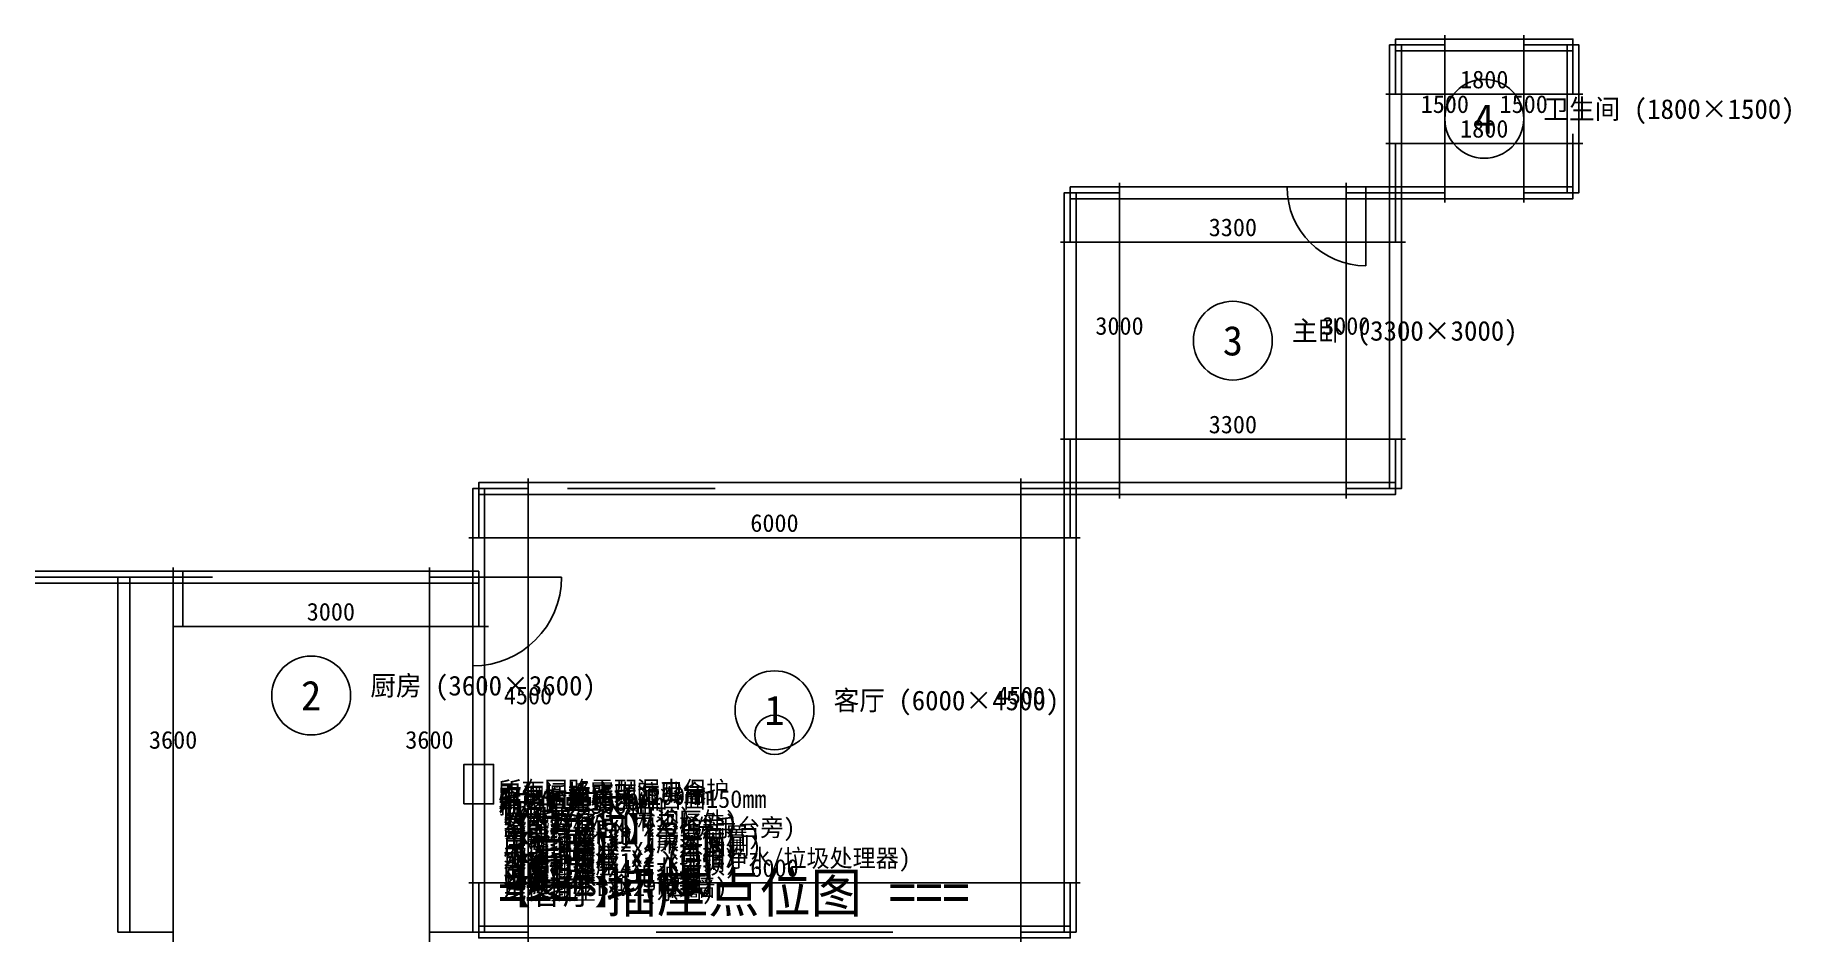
# Model space of a CAD drawing. Header units: metres. Extents: x -4500 to 13310, y -100 to 9100.
import ezdxf
from ezdxf.enums import TextEntityAlignment as Align

# ---------------------------------------------------------------- set-up
doc = ezdxf.new("R2010")
doc.units = ezdxf.units.M
for name, color, linetype in [('原始结构-墙体', 7, 'Continuous'), ('原始结构-墙填充', 7, 'Continuous'), ('原始结构-尺寸标注', 7, 'Continuous'), ('原始结构-房间标号', 7, 'Continuous'), ('原始结构-柱', 7, 'Continuous'), ('原始结构-梁', 7, 'Continuous'), ('原始结构-窗', 7, 'Continuous'), ('原始结构-门', 7, 'Continuous'), ('施工-插座定位', 7, 'Continuous'), ('施工-施工说明', 7, 'Continuous')]:
    doc.layers.add(name, color=color, linetype=linetype)

msp = doc.modelspace()

# ---------------------------------------------------------------- linework, layer by layer
at = {"layer": '原始结构-墙体'}
for p, q in [((9240, 9000), (9240, 7500)), ((9360, 9000), (9240, 9000)), ((11100, 9060), (9300, 9060)), ((9300, 8940), (9300, 9060)), ((11100, 8940), (9300, 8940)), ((9360, 9000), (9360, 7500)), ((11040, 7500), (11040, 9000)), ((11040, 9000), (11160, 9000)), ((11100, 8940), (11100, 9060)), ((11160, 7500), (11160, 9000)), ((5940, 7500), (5940, 4500)), ((6060, 7500), (5940, 7500)), ((9300, 7560), (6000, 7560)), ((6000, 7440), (6000, 7560)), ((6060, 7500), (6060, 4500)), ((9240, 4500), (9240, 7500)), ((9240, 7500), (9360, 7500)), ((9360, 7500), (9240, 7500)), ((9300, 7440), (9300, 7560)), ((9300, 7560), (11100, 7560)), ((9300, 7560), (9300, 7440)), ((9360, 4500), (9360, 7500)), ((11040, 7500), (11160, 7500)), ((11100, 7560), (11100, 7440)), ((9300, 7440), (6000, 7440)), ((9300, 7440), (11100, 7440)), ((-60, 4500), (-60, 0)), ((60, 4500), (-60, 4500)), ((6000, 4560), (0, 4560)), ((0, 4440), (0, 4560)), ((60, 4500), (60, 0)), ((5940, 0), (5940, 4500)), ((5940, 4500), (6060, 4500)), ((6060, 4500), (5940, 4500)), ((6000, 4440), (6000, 4560)), ((6000, 4560), (9300, 4560)), ((6000, 4560), (6000, 4440)), ((6060, 0), (6060, 4500)), ((9240, 4500), (9360, 4500)), ((9300, 4560), (9300, 4440)), ((6000, 4440), (0, 4440)), ((6000, 4440), (9300, 4440)), ((-3660, 3600), (-3660, 0)), ((-3540, 3600), (-3660, 3600)), ((-3540, 3600), (-3540, 0)), ((0, 3660), (-3000, 3660)), ((-3000, 3540), (-3000, 3660)), ((-60, 0), (-60, 3600)), ((-60, 3600), (60, 3600)), ((0, 3540), (0, 3660)), ((60, 0), (60, 3600)), ((0, 3540), (-3000, 3540)), ((-3540, 0), (-3660, 0)), ((60, 0), (-60, 0)), ((-60, 0), (60, 0)), ((0, 60), (6000, 60)), ((0, 60), (0, -60)), ((5940, 0), (6060, 0)), ((6000, 60), (6000, -60)), ((0, -60), (6000, -60))]:
    msp.add_line(p, q, dxfattribs=at)
at = {"layer": '原始结构-墙填充'}
for points in [[(9360, 9000), (9360, 7500), (9240, 7500), (9240, 9000)], [(11100, 8940), (9300, 8940), (9300, 9060), (11100, 9060)], [(11040, 7500), (11040, 9000), (11160, 9000), (11160, 7500)], [(6060, 7500), (6060, 4500), (5940, 4500), (5940, 7500)], [(9300, 7440), (6000, 7440), (6000, 7560), (9300, 7560)], [(9240, 4500), (9240, 7500), (9360, 7500), (9360, 4500)], [(9300, 7560), (11100, 7560), (11100, 7440), (9300, 7440)], [(60, 4500), (60, 0), (-60, 0), (-60, 4500)], [(6000, 4440), (0, 4440), (0, 4560), (6000, 4560)], [(5940, 0), (5940, 4500), (6060, 4500), (6060, 0)], [(6000, 4560), (9300, 4560), (9300, 4440), (6000, 4440)], [(-3540, 3600), (-3540, 0), (-3660, 0), (-3660, 3600)], [(0, 3540), (-3000, 3540), (-3000, 3660), (0, 3660)], [(-60, 0), (-60, 3600), (60, 3600), (60, 0)], [(0, 60), (6000, 60), (6000, -60), (0, -60)]]:
    msp.add_lwpolyline(points, close=True, dxfattribs=at)
at = {"layer": '原始结构-尺寸标注'}
for p, q in [((9800, 9100), (9800, 8900)), ((10600, 8900), (10600, 9100)), ((9300, 9000), (9300, 8500)), ((9300, 9000), (9800, 9000)), ((9800, 9000), (9800, 7500)), ((11100, 9000), (10600, 9000)), ((10600, 7500), (10600, 9000)), ((11100, 9000), (11100, 8500)), ((9400, 8500), (9200, 8500)), ((11100, 8500), (9300, 8500)), ((11200, 8500), (11000, 8500)), ((9200, 8000), (9400, 8000)), ((9300, 7500), (9300, 8000)), ((9300, 8000), (11100, 8000)), ((11000, 8000), (11200, 8000)), ((11100, 7500), (11100, 8000)), ((6000, 7500), (6000, 7000)), ((6000, 7500), (6500, 7500)), ((6500, 7600), (6500, 7400)), ((6500, 7500), (6500, 4500)), ((8800, 7400), (8800, 7600)), ((9300, 7500), (8800, 7500)), ((8800, 4500), (8800, 7500)), ((9300, 7500), (9300, 7000)), ((9300, 7500), (9800, 7500)), ((9800, 7600), (9800, 7400)), ((10600, 7400), (10600, 7600)), ((11100, 7500), (10600, 7500)), ((6100, 7000), (5900, 7000)), ((9300, 7000), (6000, 7000)), ((9400, 7000), (9200, 7000)), ((5900, 5000), (6100, 5000)), ((6000, 4500), (6000, 5000)), ((6000, 5000), (9300, 5000)), ((9200, 5000), (9400, 5000)), ((9300, 4500), (9300, 5000)), ((0, 4500), (0, 4000)), ((0, 4500), (500, 4500)), ((500, 4600), (500, 4400)), ((500, 4500), (500, 0)), ((5500, 4400), (5500, 4600)), ((6000, 4500), (5500, 4500)), ((5500, 0), (5500, 4500)), ((6000, 4500), (6000, 4000)), ((6000, 4500), (6500, 4500)), ((6500, 4600), (6500, 4400)), ((8800, 4400), (8800, 4600)), ((9300, 4500), (8800, 4500)), ((100, 4000), (-100, 4000)), ((6000, 4000), (0, 4000)), ((6100, 4000), (5900, 4000)), ((-3600, 3600), (-3100, 3600)), ((-3100, 3700), (-3100, 3500)), ((-3100, 3600), (-3100, 0)), ((-3000, 3600), (-3000, 3100)), ((-500, 3500), (-500, 3700)), ((0, 3600), (-500, 3600)), ((-500, 0), (-500, 3600)), ((0, 3600), (0, 3100)), ((-2900, 3100), (-3100, 3100)), ((0, 3100), (-3000, 3100)), ((100, 3100), (-100, 3100)), ((-100, 500), (100, 500)), ((0, 0), (0, 500)), ((0, 500), (6000, 500)), ((5900, 500), (6100, 500)), ((6000, 0), (6000, 500)), ((-3600, 0), (-3100, 0)), ((-3100, 100), (-3100, -100)), ((-500, -100), (-500, 100)), ((0, 0), (-500, 0)), ((0, 0), (500, 0)), ((500, 100), (500, -100)), ((5500, -100), (5500, 100)), ((6000, 0), (5500, 0))]:
    msp.add_line(p, q, dxfattribs=at)
at = {"layer": '原始结构-房间标号'}
for centre in [(10200, 8250), (7650, 6000), (-1700, 2400), (3000, 2250)]:
    msp.add_circle(centre, 400, dxfattribs=at)
at = {"layer": '原始结构-柱'}
msp.add_circle((3000, 2000), 200, dxfattribs=at)
at = {"layer": '原始结构-梁'}
msp.add_lwpolyline([(-150, 1300), (150, 1300), (150, 1700), (-150, 1700)], close=True, dxfattribs=at)
at = {"layer": '原始结构-窗'}
for p, q in [((11040, 7500), (11040, 8100)), ((11100, 7500), (11100, 8100)), ((11160, 7500), (11160, 8100)), ((900, 4560), (2400, 4560)), ((900, 4500), (2400, 4500)), ((900, 4440), (2400, 4440)), ((-2700, 3660), (-4500, 3660)), ((-2700, 3600), (-4500, 3600)), ((-2700, 3540), (-4500, 3540)), ((1800, 60), (4200, 60)), ((1800, 0), (4200, 0)), ((1800, -60), (4200, -60))]:
    msp.add_line(p, q, dxfattribs=at)
at = {"layer": '原始结构-门'}
for p, q in [((9000, 7560), (9000, 6760)), ((-60, 3600), (840, 3600))]:
    msp.add_line(p, q, dxfattribs=at)
for centre, radius, start, end in [((9000, 7560), 800, -180, -90), ((-60, 3600), 900, -90, 0)]:
    msp.add_arc(centre, radius, start, end, dxfattribs=at)

# ---------------------------------------------------------------- texts
at = {"layer": '原始结构-尺寸标注'}
for s, p in [('1800', (10200, 8560)), ('1500', (9800, 8310)), ('1500', (10600, 8310)), ('1800', (10200, 8060)), ('3300', (7650, 7060)), ('3000', (6500, 6060)), ('3000', (8800, 6060)), ('3300', (7650, 5060)), ('6000', (3000, 4060)), ('3000', (-1500, 3160)), ('4500', (500, 2310)), ('4500', (5500, 2310)), ('3600', (-3100, 1860)), ('3600', (-500, 1860)), ('6000', (3000, 560))]:
    msp.add_text(s, height=180, dxfattribs=at).set_placement(p, align=Align.CENTER)
at = {"layer": '原始结构-房间标号'}
for s, p in [('4', (10200, 8100)), ('3', (7650, 5850)), ('2', (-1700, 2250)), ('1', (3000, 2100))]:
    msp.add_text(s, height=300, dxfattribs=at).set_placement(p, align=Align.CENTER)
for s, p in [('卫生间 (1800×1500)', (10800, 8250)), ('主卧 (3300×3000)', (8250, 6000)), ('厨房 (3600×3600)', (-1100, 2400)), ('客厅 (6000×4500)', (3600, 2250))]:
    msp.add_text(s, height=200, dxfattribs=at).set_placement(p)
at = {"layer": '施工-插座定位'}
for s, p in [('暖风机 x1 (吊顶)', (250, 1075)), ('镜前灯/吹风 x2 (洗手台旁)', (250, 970)), ('智能马桶 x1 (马桶旁)', (250, 1005)), ('热水器 x1 (淋浴区外)', (250, 1040)), ('书桌插座 x3 (书桌位置)', (250, 885)), ('床头插座x2 x4 (床两侧)', (250, 780)), ('嵌入式插座 x2 (高柜)', (250, 695)), ('空调插座 x1 (靠窗侧)', (250, 850)), ('电视插座 x2 (床对面)', (250, 815)), ('水槽下插座 x2 (供给净水/垃圾处理器)', (250, 660)), ('冰箱插座 x1 (入口侧)', (250, 625)), ('油烟机插座 x1 (吊顶)', (250, 590)), ('台面插座 x4 (北墙)', (250, 555)), ('地插 x1 (茶几位置)', (250, 435)), ('沙发旁USB x2 (西墙)', (250, 365)), ('空调插座 x1 (南墙)', (250, 400)), ('网络口 x1 (电视墙)', (250, 470)), ('电视插座 x4 (东墙)', (250, 330))]:
    msp.add_text(s, height=180, dxfattribs=at).set_placement(p)
at = {"layer": '施工-施工说明'}
for s, height, p in [('所有回路需配漏电保护', 180, (200, 1350)), ('厨房台面插座距台面150mm', 180, (200, 1260)), ('标准要求:', 250, (200, 1150)), ('卫生间插座带防溅盒', 180, (200, 1320)), ('开关距地1300mm', 180, (200, 1230)), ('空调插座距地2200mm', 180, (200, 1290)), ('插座距地300mm', 180, (200, 1200)), ('【卫生间】', 250, (200, 920)), ('【主卧】', 250, (200, 730)), ('【厨房】', 250, (200, 505)), ('=== 插座点位图 ===', 400, (200, 200)), ('【客厅】', 250, (200, 280))]:
    msp.add_text(s, height=height, dxfattribs=at).set_placement(p)

doc.saveas('drawing.dxf')
